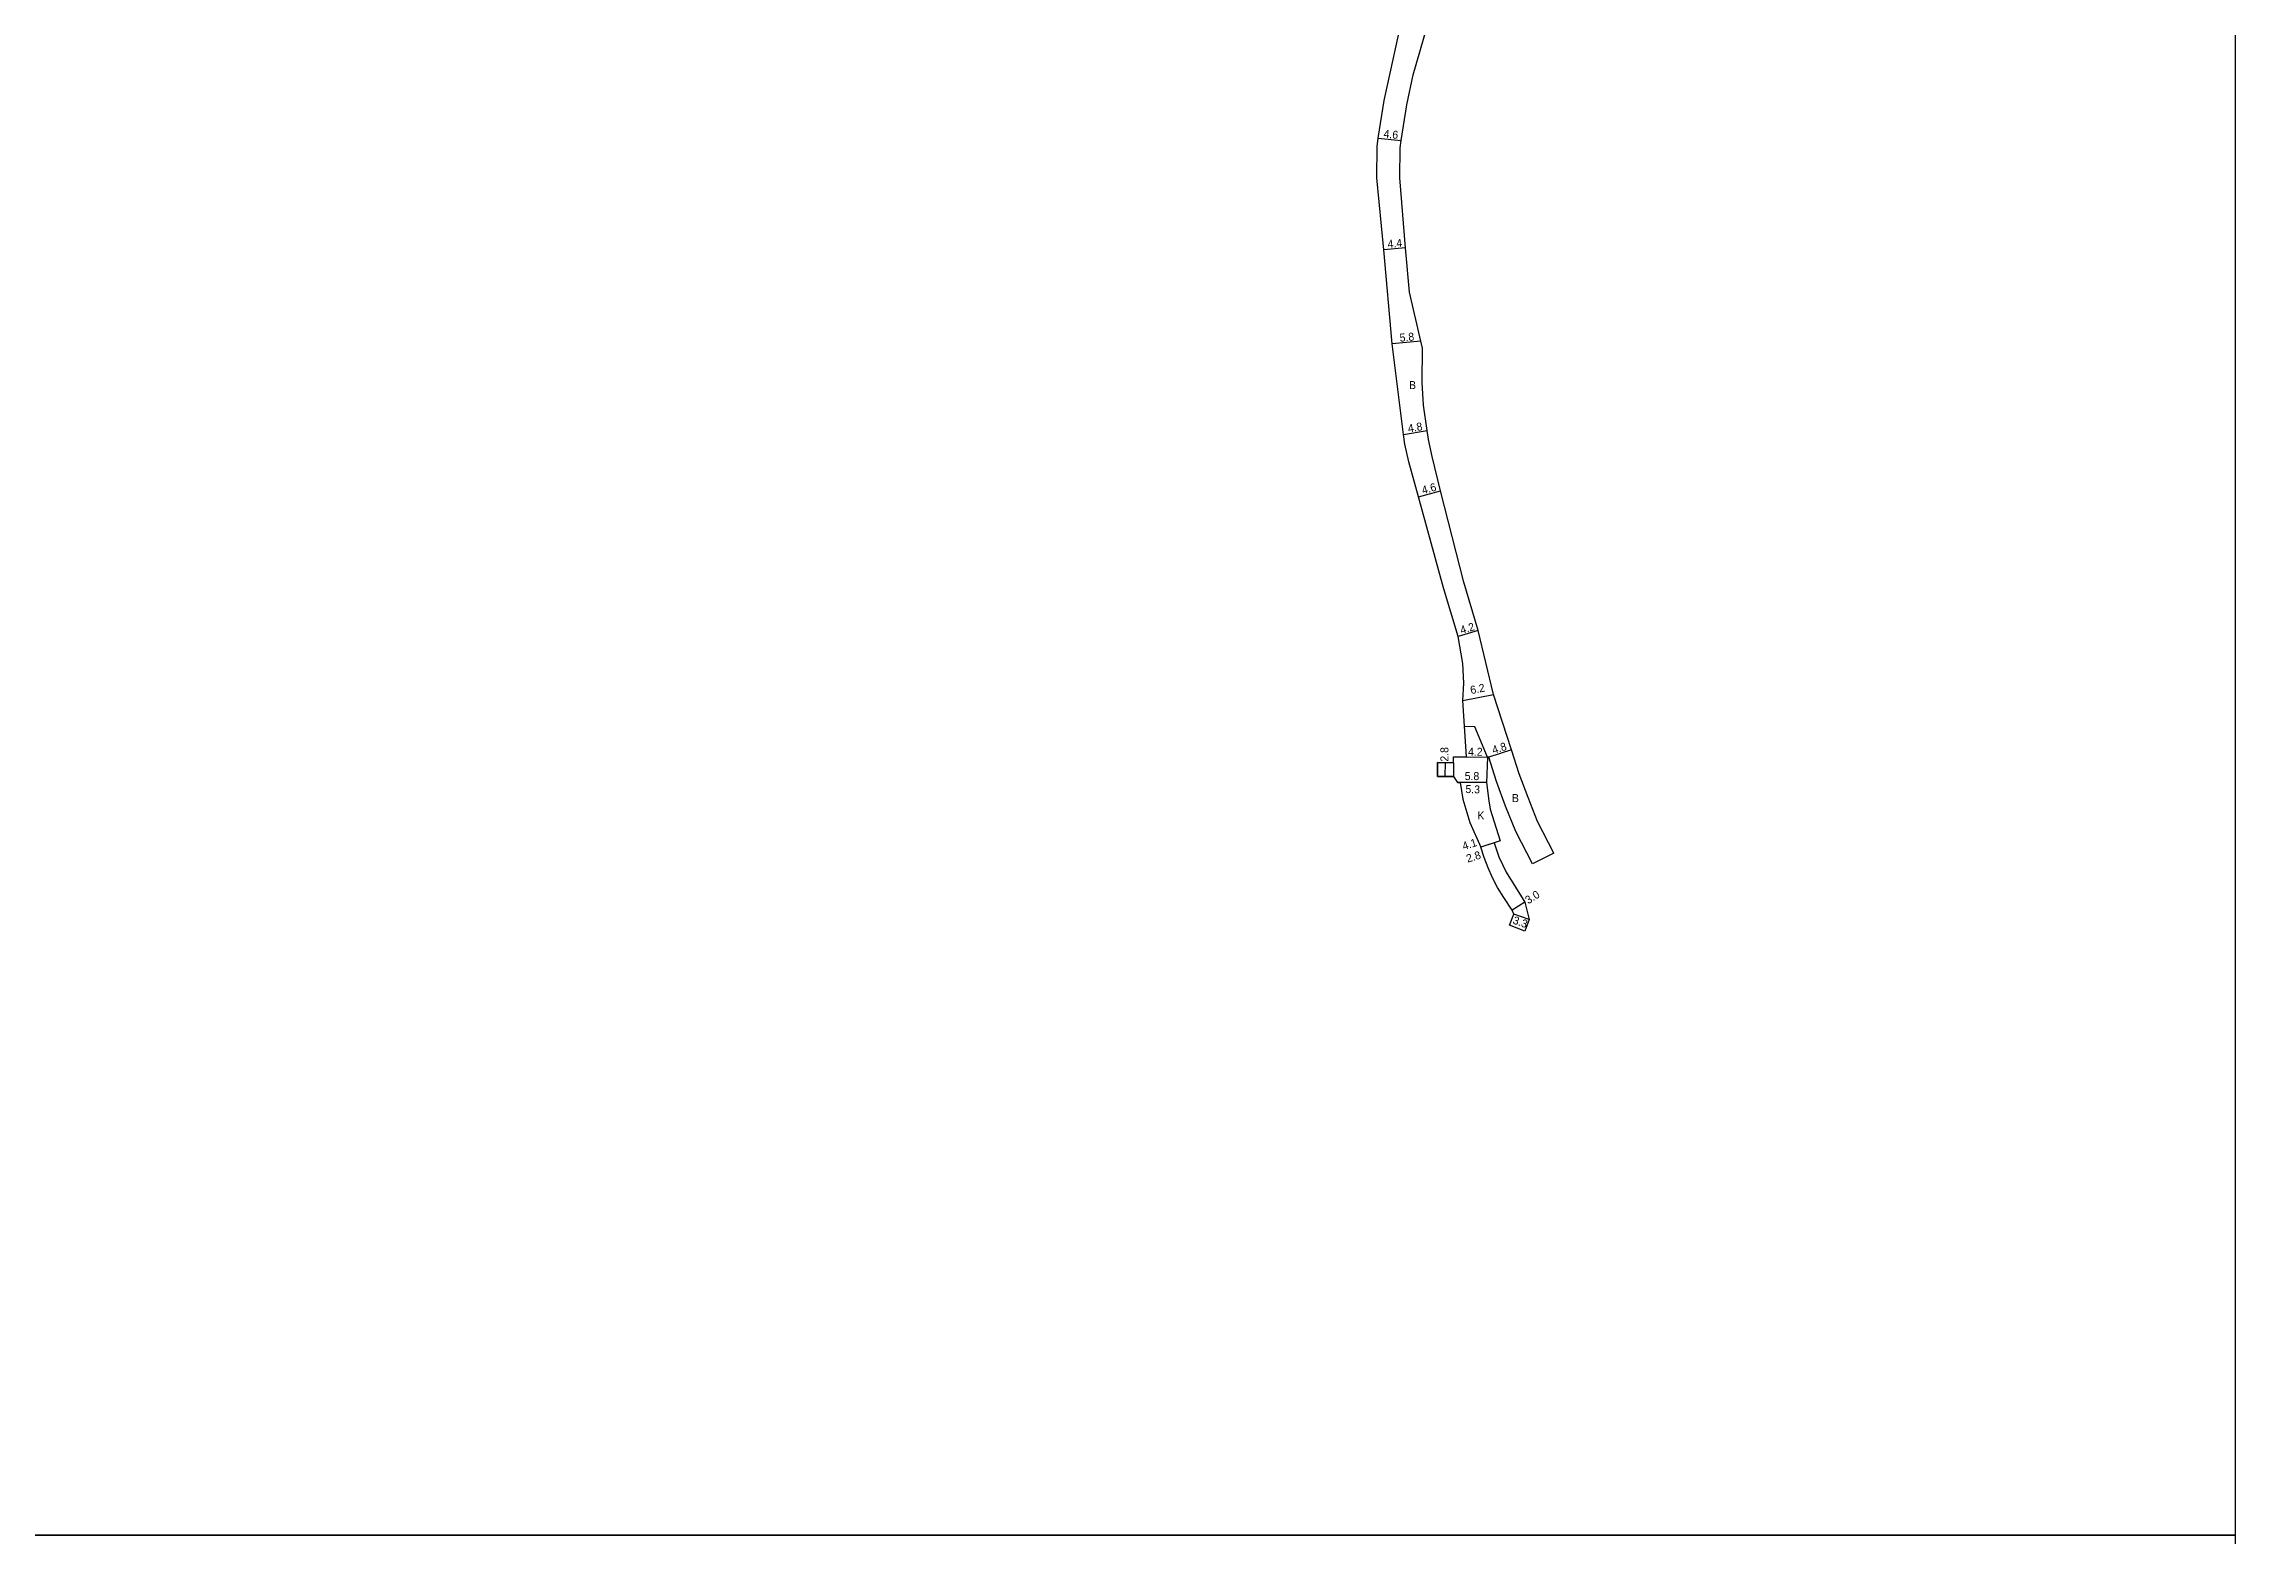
# Model space of a CAD drawing. Header units: metres. Extents: x -7200 to -4000, y -101400 to -99000.
# Drawn here: x -4438.2 to -4000, y -99600 to -99301.7 of the extents above; entities that cross this region are included whole.
import ezdxf

# ---------------------------------------------------------------- set-up
doc = ezdxf.new("R2010")
doc.units = ezdxf.units.M
doc.header["$LTSCALE"] = 2.5
for name, color, linetype in [('図郭', 7, 'Continuous'), ('幅員', 7, 'Continuous'), ('舗装', 7, 'Continuous'), ('道路', 7, 'Continuous')]:
    doc.layers.add(name, color=color, linetype=linetype)
doc.styles.get("Standard").update_dxf_attribs({"font": ''})
doc.styles.get('Standard').set_extended_font_data('@MS PGothic')

msp = doc.modelspace()

# ---------------------------------------------------------------- linework, layer by layer
at = {"layer": '図郭'}
for points in [[(-4000, -99000), (-4000, -99600), (-4800, -99600), (-4800, -99000)], [(-4000, -99600), (-4000, -100200), (-4800, -100200), (-4800, -99600)]]:
    msp.add_lwpolyline(points, close=True, dxfattribs=at)
at = {"layer": '幅員'}
for points in [[(-4171.38, -99320.59), (-4166.8, -99321.05)], [(-4165.9, -99342.47), (-4170.28, -99342.88)], [(-4162.82, -99361.17), (-4168.6, -99361.68)], [(-4166.34, -99379.87), (-4161.61, -99379.07)], [(-4163.34, -99392.3), (-4158.9, -99391.1)], [(-4151.4, -99419.03), (-4155.41, -99420.26)], [(-4154.42, -99433.03), (-4148.33, -99431.85)], [(-4156.29, -99444.31), (-4149.52, -99444.35)], [(-4144.71, -99442.88), (-4149.28, -99444.35)], [(-4157.96, -99448.27), (-4157.95, -99445.47)], [(-4149.71, -99449.48), (-4155.51, -99449.45)], [(-4149.71, -99449.48), (-4155.01, -99449.45)], [(-4146.96, -99461.13), (-4150.86, -99462.36)], [(-4148.2, -99461.52), (-4150.86, -99462.36)], [(-4142.06, -99473.36), (-4144.61, -99474.95)], [(-4141.16, -99476.88), (-4144.28, -99475.8)]]:
    msp.add_lwpolyline(points, dxfattribs=at)
at = {"layer": '舗装'}
msp.add_lwpolyline([(-4149.52, -99444.35), (-4152.07, -99438.31), (-4154.1, -99438.23)], dxfattribs=at)
at = {"layer": '道路'}
for points in [[(-4159.5, -99445.46), (-4156.3, -99445.48), (-4156.29, -99444.31), (-4153.72, -99444.33), (-4154.42, -99433.03), (-4154.23, -99429.59), (-4154.44, -99425.67), (-4155.41, -99420.26), (-4158.31, -99410.53), (-4163.34, -99392.3), (-4165.25, -99385.29), (-4166.02, -99381.77), (-4166.34, -99379.87), (-4168.6, -99361.68), (-4170.28, -99342.88), (-4171.62, -99328.47), (-4171.55, -99322.21), (-4171.38, -99320.59), (-4170.17, -99313.04), (-4166.11, -99294.5)], [(-4167.02, -99328.53), (-4166.95, -99322.47), (-4166.8, -99321.05), (-4165.65, -99313.92), (-4164.36, -99307.9), (-4160.85, -99295.69)], [(-4165.09, -99351.35), (-4165.9, -99342.47), (-4167.02, -99328.53)], [(-4162.32, -99373.95), (-4162.56, -99369.41), (-4162.53, -99362.54), (-4162.82, -99361.17), (-4165.09, -99351.35)], [(-4160.56, -99384.26), (-4161.31, -99380.85), (-4161.61, -99379.07), (-4162.32, -99373.95)], [(-4158.9, -99391.1), (-4160.56, -99384.26)], [(-4148.33, -99431.85), (-4151.4, -99419.03), (-4154.27, -99409.38), (-4158.9, -99391.1)], [(-4136.24, -99463.55), (-4139.49, -99457.22), (-4141.41, -99452.48), (-4143.17, -99447.69), (-4144.71, -99442.88), (-4148.33, -99431.85)], [(-4140.51, -99465.74), (-4143.86, -99459.23), (-4145.89, -99454.21), (-4147.71, -99449.24), (-4149.28, -99444.35), (-4149.52, -99444.35), (-4149.71, -99449.48), (-4149.25, -99453.13), (-4148.97, -99454.78), (-4146.96, -99461.13), (-4148.2, -99461.52), (-4147.28, -99464.33), (-4145.79, -99467.38), (-4142.06, -99473.36), (-4141.16, -99476.88), (-4142.06, -99479.2)], [(-4159.5, -99445.46), (-4159.51, -99448.26)], [(-4159.51, -99448.26), (-4156.31, -99448.28)], [(-4159.51, -99448.26), (-4156.31, -99448.28), (-4155.51, -99449.45), (-4155.01, -99449.45), (-4154.43, -99452.81), (-4153.02, -99457.45), (-4150.86, -99462.36)], [(-4156.3, -99445.48), (-4159.5, -99445.46)], [(-4144.28, -99475.8), (-4144.61, -99474.95), (-4146.26, -99472.48), (-4147.53, -99470.47), (-4148.49, -99468.5), (-4149.37, -99466.49), (-4150.16, -99464.44), (-4150.86, -99462.36)], [(-4136.24, -99463.55), (-4140.51, -99465.74)], [(-4145.13, -99478), (-4144.28, -99475.8)], [(-4142.06, -99479.2), (-4145.13, -99478)]]:
    msp.add_lwpolyline(points, dxfattribs=at)
msp.add_lwpolyline([(-4159.51, -99448.26), (-4159.5, -99445.46), (-4156.3, -99445.48), (-4156.31, -99448.28)], close=True, dxfattribs=at)

# ---------------------------------------------------------------- texts
at = {"layer": '幅員'}
for s, rotation, p in [('4.6', 354.2158, (-4170.36, -99320.44)), ('4.4', 5.3128, (-4169.43, -99342.55)), ('5.8', 5.0208, (-4167.02, -99361.29)), ('4.8', 9.5579, (-4165.3, -99379.44)), ('4.6', 15.2285, (-4162.43, -99391.8)), ('4.2', 17.1588, (-4154.72, -99419.79)), ('6.2', 10.9607, (-4152.8, -99431.78)), ('2.8', 89.733, (-4157.34, -99445.28)), ('4.2', 359.733, (-4153.41, -99444.09)), ('4.8', 17.7978, (-4148.31, -99443.77)), ('5.8', 359.733, (-4154.08, -99448.96)), ('5.3', 357.8593, (-4153.95, -99451.54)), ('4.1', 17.5778, (-4154.27, -99462.99)), ('2.8', 17.5778, (-4153.47, -99465.49)), ('3.0', 31.9034, (-4141.37, -99473.82)), ('3.3', 340.8338, (-4144.59, -99477.63))]:
    msp.add_text(s, height=1.6, rotation=rotation, dxfattribs=at).set_placement(p)
at = {"layer": '舗装'}
for s, p in [('B', (-4165.21, -99370.75)), ('B', (-4144.63, -99453.36)), ('K', (-4151.54, -99456.84))]:
    msp.add_text(s, height=1.6, dxfattribs=at).set_placement(p)

doc.saveas('drawing.dxf')
